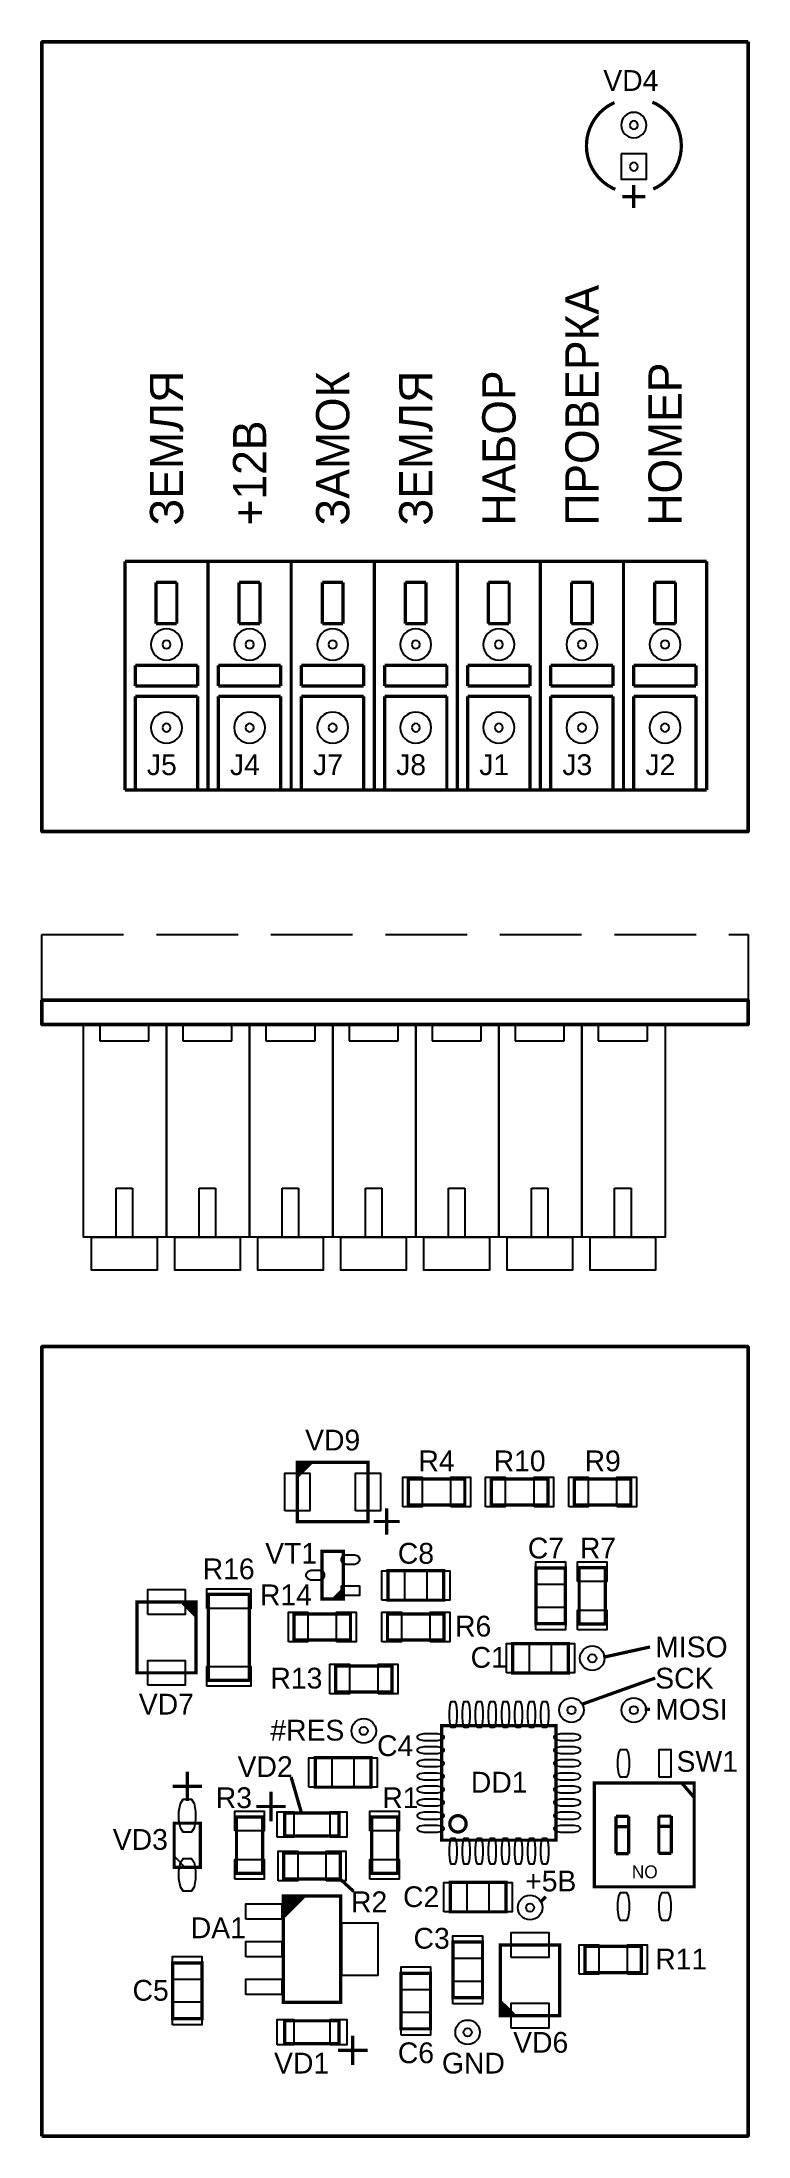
# Model space of a CAD drawing. Extents: x -15 to 28, y -63 to 65.
import ezdxf
from ezdxf.enums import TextEntityAlignment as Align

# ---------------------------------------------------------------- set-up
doc = ezdxf.new("R2010")
doc.units = 0
doc.header["$MEASUREMENT"] = 0
doc.linetypes.add('GOST2.303 4', pattern=[7, 5, -2, 0])
doc.layers.get('0').update_dxf_attribs({"linetype": 'CONTINUOUS'})
for name, color, linetype in [('BOARD', 7, 'CONTINUOUS'), ('BOTTOM', 7, 'CONTINUOUS'), ('TOP', 7, 'CONTINUOUS')]:
    doc.layers.add(name, color=color, linetype=linetype)

# ---------------------------------------------------------------- blocks, each defined once
blk = doc.blocks.new('FIGURE_CIRCLE')
blk.add_circle((0, 0), 0.5)
blk = doc.blocks.new('FIGURE_SQUARE')
blk.add_lwpolyline([(-0.5, -0.5), (-0.5, 0.5), (0.5, 0.5), (0.5, -0.5)], close=True)
blk = doc.blocks.new('FIGURE_OBLONG')
blk.add_lwpolyline([(-0.5, -0.125), (-0.5, 0.125), (-0.416, 0.375), (-0.25, 0.5), (0.25, 0.5), (0.416, 0.375), (0.5, 0.125), (0.5, -0.125), (0.416, -0.375), (0.25, -0.5), (-0.25, -0.5), (-0.416, -0.375)], close=True)
blk = doc.blocks.new('WAGO')
at = {"layer": 'BOTTOM', "linetype": 'ByBlock', "ltscale": 100}
for p, q in [((-1.54, 0), (-1.54, -1)), ((1.46, -1), (1.46, 0)), ((-1.54, -1), (1.46, -1)), ((-0.54, -13), (-0.54, -10)), ((-0.54, -10), (0.46, -10)), ((0.46, -10), (0.46, -13))]:
    blk.add_line(p, q, dxfattribs=at)
for points in [[(-2.54, 0), (2.54, 0), (2.54, -13), (-2.54, -13)], [(-2.04, -13), (1.96, -13), (1.96, -15), (-2.04, -15)]]:
    blk.add_lwpolyline(points, close=True, dxfattribs=at)

msp = doc.modelspace()

# ---------------------------------------------------------------- linework, layer by layer
at = {"layer": 'BOARD', "lineweight": 50}
for points in [[(27.94, 64.56), (27.94, 16.3), (-15.24, 16.3), (-15.24, 64.56)], [(-15.24, -63.44), (-15.24, -15.18), (27.94, -15.18), (27.94, -63.44)]]:
    msp.add_lwpolyline(points, close=True, dxfattribs=at)
at = {"layer": 'BOARD', "const_width": 0.2}
for points in [[(19.82, 55.55, -0.655521), (19.77, 60.86)], [(22.09, 60.88, -0.655521), (22.14, 55.57)]]:
    msp.add_lwpolyline(points, format="xyb", dxfattribs=at)
for points in [[(20.25, 55.11), (21.66, 55.11)], [(20.95, 54.41), (20.95, 55.81)]]:
    msp.add_lwpolyline(points, dxfattribs=at)
at = {"layer": 'BOARD', "linetype": 'ByBlock', "lineweight": 50, "ltscale": 100}
msp.add_lwpolyline([(-15.24, 6), (27.94, 6), (27.94, 4.5), (-15.24, 4.5)], close=True, dxfattribs=at)
at = {"layer": 'BOTTOM', "linetype": 'ByBlock', "ltscale": 100}
msp.add_line((25.4, 18.84), (-10.16, 18.84), dxfattribs=at)
at = {"layer": 'BOTTOM', "const_width": 0.2}
for points in [[(-10.16, 32.81), (-10.16, 18.84)], [(-5.08, 32.81), (-10.16, 32.81)], [(-5.08, 18.84), (-5.08, 32.81)], [(-5.08, 32.81), (-5.08, 18.84)], [(0, 32.81), (-5.08, 32.81)], [(0, 32.81), (0, 18.84)], [(5.08, 32.81), (0, 32.81)], [(0, 18.84), (0, 32.81)], [(5.08, 32.81), (5.08, 18.84)], [(10.16, 32.81), (5.08, 32.81)], [(5.08, 18.84), (5.08, 32.81)], [(10.16, 18.84), (10.16, 32.81)], [(10.16, 32.81), (10.16, 18.84)], [(15.24, 32.81), (10.16, 32.81)], [(15.24, 32.81), (15.24, 18.84)], [(20.32, 32.81), (15.24, 32.81)], [(15.24, 18.84), (15.24, 32.81)], [(20.32, 18.84), (20.32, 32.81)], [(20.32, 32.81), (20.32, 18.84)], [(25.4, 32.81), (20.32, 32.81)], [(25.4, 18.84), (25.4, 32.81)], [(-8.26, 31.54), (-6.99, 31.54)], [(-8.26, 29), (-8.26, 31.54)], [(-6.99, 31.54), (-6.99, 29)], [(-3.18, 31.54), (-1.91, 31.54)], [(-3.18, 29), (-3.18, 31.54)], [(-1.91, 31.54), (-1.91, 29)], [(1.9, 31.54), (3.17, 31.54)], [(1.9, 29), (1.9, 31.54)], [(3.17, 31.54), (3.17, 29)], [(6.98, 31.54), (8.25, 31.54)], [(6.98, 29), (6.98, 31.54)], [(8.25, 31.54), (8.25, 29)], [(12.06, 31.54), (13.33, 31.54)], [(12.06, 29), (12.06, 31.54)], [(13.33, 31.54), (13.33, 29)], [(17.14, 31.54), (18.41, 31.54)], [(17.14, 29), (17.14, 31.54)], [(18.41, 31.54), (18.41, 29)], [(22.22, 31.54), (23.5, 31.54)], [(22.22, 29), (22.22, 31.54)], [(23.5, 31.54), (23.5, 29)], [(-6.99, 29), (-8.26, 29)], [(-1.91, 29), (-3.18, 29)], [(3.17, 29), (1.9, 29)], [(8.25, 29), (6.98, 29)], [(13.33, 29), (12.06, 29)], [(18.41, 29), (17.14, 29)], [(23.5, 29), (22.22, 29)], [(-9.53, 26.46), (-5.72, 26.46)], [(-9.53, 25.19), (-9.53, 26.46)], [(-5.72, 26.46), (-5.72, 25.19)], [(-4.45, 26.46), (-0.64, 26.46)], [(-4.45, 25.19), (-4.45, 26.46)], [(-0.64, 26.46), (-0.64, 25.19)], [(0.63, 26.46), (4.44, 26.46)], [(0.63, 25.19), (0.63, 26.46)], [(4.44, 26.46), (4.44, 25.19)], [(5.71, 26.46), (9.52, 26.46)], [(5.71, 25.19), (5.71, 26.46)], [(9.52, 26.46), (9.52, 25.19)], [(10.79, 26.46), (14.61, 26.46)], [(10.79, 25.19), (10.79, 26.46)], [(14.61, 26.46), (14.61, 25.19)], [(15.87, 26.46), (19.68, 26.46)], [(15.87, 25.19), (15.87, 26.46)], [(19.68, 26.46), (19.68, 25.19)], [(20.95, 26.46), (24.76, 26.46)], [(20.95, 25.19), (20.95, 26.46)], [(24.76, 26.46), (24.76, 25.19)], [(-5.72, 25.19), (-9.53, 25.19)], [(-9.53, 24.56), (-5.72, 24.56)], [(-9.53, 18.84), (-9.53, 24.56)], [(-5.72, 24.56), (-5.72, 23.92)], [(-0.64, 25.19), (-4.45, 25.19)], [(-4.45, 24.56), (-0.64, 24.56)], [(-4.45, 18.84), (-4.45, 24.56)], [(-0.64, 24.56), (-0.64, 23.92)], [(4.44, 25.19), (0.63, 25.19)], [(0.63, 24.56), (4.44, 24.56)], [(0.63, 18.84), (0.63, 24.56)], [(4.44, 24.56), (4.44, 23.92)], [(9.52, 25.19), (5.71, 25.19)], [(5.71, 24.56), (9.52, 24.56)], [(5.71, 18.84), (5.71, 24.56)], [(9.52, 24.56), (9.52, 23.92)], [(14.61, 25.19), (10.79, 25.19)], [(10.79, 24.56), (14.61, 24.56)], [(10.79, 18.84), (10.79, 24.56)], [(14.61, 24.56), (14.61, 23.92)], [(19.68, 25.19), (15.87, 25.19)], [(15.87, 24.56), (19.68, 24.56)], [(15.87, 18.84), (15.87, 24.56)], [(19.68, 24.56), (19.68, 23.92)], [(24.76, 25.19), (20.95, 25.19)], [(20.95, 24.56), (24.76, 24.56)], [(20.95, 18.84), (20.95, 24.56)], [(24.76, 24.56), (24.76, 23.92)], [(-5.72, 23.92), (-5.72, 18.84)], [(-0.64, 23.92), (-0.64, 18.84)], [(4.44, 23.92), (4.44, 18.84)], [(9.52, 23.92), (9.52, 18.84)], [(14.61, 23.92), (14.61, 18.84)], [(19.68, 23.92), (19.68, 18.84)], [(24.76, 23.92), (24.76, 18.84)], [(-5.08, 18.84), (-10.16, 18.84)], [(-9.53, 18.84), (-5.72, 18.84)], [(0, 18.84), (-5.08, 18.84)], [(-4.45, 18.84), (-0.64, 18.84)], [(5.08, 18.84), (0, 18.84)], [(0.63, 18.84), (4.44, 18.84)], [(10.16, 18.84), (5.08, 18.84)], [(5.71, 18.84), (9.52, 18.84)], [(15.24, 18.84), (10.16, 18.84)], [(10.79, 18.84), (14.61, 18.84)], [(20.32, 18.84), (15.24, 18.84)], [(15.87, 18.84), (19.68, 18.84)], [(25.4, 18.84), (20.32, 18.84)], [(20.95, 18.84), (24.76, 18.84)]]:
    msp.add_lwpolyline(points, dxfattribs=at)
at = {"layer": 'TOP', "linetype": 'GOST2.303 4'}
for p, q in [((-15.24, 6), (-15.24, 10)), ((-15.24, 10), (27.94, 10)), ((27.94, 10), (27.94, 6))]:
    msp.add_line(p, q, dxfattribs=at)
at = {"layer": 'TOP', "const_width": 0.2}
for points in [[(4.7, -22.25), (4.7, -25.88), (0.38, -25.88), (0.38, -22.25), (4.7, -22.25)], [(0.44, -22.47), (0.64, -22.27)], [(0.74, -22.27), (0.44, -22.57)], [(0.44, -22.67), (0.84, -22.27)], [(0.94, -22.27), (0.44, -22.77)], [(1.04, -22.27), (0.44, -22.87)], [(1.14, -22.27), (0.44, -22.97)], [(0.44, -23.07), (1.24, -22.27)], [(7.17, -24.87), (7.17, -23.27), (10.62, -23.27), (10.62, -24.87), (7.17, -24.87)], [(12.24, -24.87), (12.24, -23.27), (15.7, -23.27), (15.7, -24.87), (12.24, -24.87)], [(17.32, -24.87), (17.32, -23.27), (20.77, -23.27), (20.77, -24.87), (17.32, -24.87)], [(5.84, -25.07), (5.84, -26.67)], [(5.04, -25.87), (6.64, -25.87)], [(1.89, -30.6), (1.89, -27.7), (3.19, -27.7), (3.19, -30.6), (1.89, -30.6)], [(9.32, -28.88), (9.32, -30.68), (5.92, -30.68), (5.92, -28.88), (9.32, -28.88)], [(14.97, -28.72), (16.77, -28.72), (16.77, -32.12), (14.97, -32.12), (14.97, -28.72)], [(17.61, -28.69), (19.21, -28.69), (19.21, -32.14), (17.61, -32.14), (17.61, -28.69)], [(-5.81, -35.12), (-9.43, -35.12), (-9.43, -30.79), (-5.81, -30.79), (-5.81, -35.12)], [(-2.56, -35.58), (-5.06, -35.58), (-5.06, -30.33), (-2.56, -30.33), (-2.56, -35.58)], [(3.14, -30.05), (2.64, -30.55)], [(3.14, -30.15), (2.74, -30.55)], [(3.14, -30.25), (2.84, -30.55)], [(3.14, -30.35), (2.94, -30.55)], [(3.14, -30.45), (3.04, -30.55)], [(-6.62, -30.86), (-5.82, -31.66)], [(-5.82, -31.56), (-6.52, -30.86)], [(-5.82, -31.46), (-6.42, -30.86)], [(-5.82, -31.36), (-6.32, -30.86)], [(-6.22, -30.86), (-5.82, -31.26)], [(-5.82, -31.16), (-6.12, -30.86)], [(-6.02, -30.86), (-5.82, -31.06)], [(3.63, -31.52), (3.63, -33.12), (0.18, -33.12), (0.18, -31.52), (3.63, -31.52)], [(9.35, -31.52), (9.35, -33.12), (5.89, -33.12), (5.89, -31.52), (9.35, -31.52)], [(16.94, -33.33), (16.94, -35.13), (13.54, -35.13), (13.54, -33.33), (16.94, -33.33)], [(19.08, -34.17), (21.94, -33.54)], [(2.72, -36.3), (2.72, -34.7), (6.17, -34.7), (6.17, -36.3), (2.72, -36.3)], [(17.81, -37.03), (22.26, -35.44)], [(9.2, -38.35), (16.2, -38.35), (16.2, -45.35), (9.2, -45.35), (9.2, -38.35)], [(21.62, -37.35), (21.94, -37.35)], [(4.88, -40.31), (4.88, -42.11), (1.48, -42.11), (1.48, -40.31), (4.88, -40.31)], [(-7.25, -42.06), (-5.45, -42.06)], [(-6.35, -42.96), (-6.35, -41.16)], [(0.64, -43.71), (0, -41.49)], [(18.54, -41.85), (24.64, -41.85), (24.64, -48.2), (18.54, -48.2), (18.54, -41.85)], [(24.64, -42.74), (23.88, -41.85)], [(-0.33, -43.29), (-2.13, -43.29)], [(-1.23, -44.19), (-1.23, -42.39)], [(-7.15, -44.31), (-5.55, -44.31), (-5.55, -47.01), (-7.15, -47.01), (-7.15, -44.31)], [(-1.74, -47.38), (-3.34, -47.38), (-3.34, -43.93), (-1.74, -43.93), (-1.74, -47.38)], [(-0.39, -45.09), (-0.39, -43.69), (2.93, -43.69), (2.93, -45.09), (-0.39, -45.09)], [(4.92, -43.93), (6.51, -43.93), (6.51, -47.38), (4.92, -47.38), (4.92, -43.93)], [(19.87, -43.89), (20.63, -43.89)], [(19.87, -46.18), (19.87, -43.89)], [(20.63, -44.53), (19.87, -44.53)], [(20.63, -43.89), (20.63, -46.18)], [(22.48, -43.88), (23.24, -43.88)], [(22.48, -46.16), (22.48, -43.88)], [(23.24, -44.51), (22.48, -44.51)], [(23.24, -43.88), (23.24, -46.16)], [(3, -46.13), (3, -47.73), (-0.46, -47.73), (-0.46, -46.13), (3, -46.13)], [(20.63, -46.18), (19.87, -46.18)], [(23.24, -46.16), (22.48, -46.16)], [(3, -47.73), (3.82, -48.48)], [(13.13, -47.93), (13.13, -49.73), (9.73, -49.73), (9.73, -47.93), (13.13, -47.93)], [(3.02, -48.76), (3.02, -55.26), (-0.48, -55.26), (-0.48, -48.76), (3.02, -48.76)], [(-0.43, -48.91), (-0.33, -48.81)], [(-0.43, -49.01), (-0.23, -48.81)], [(-0.43, -49.11), (-0.13, -48.81)], [(-0.03, -48.81), (-0.43, -49.21)], [(-0.43, -49.31), (0.07, -48.81)], [(0.17, -48.81), (-0.43, -49.41)], [(-0.43, -49.51), (0.27, -48.81)], [(0.37, -48.81), (-0.43, -49.61)], [(-0.43, -49.71), (0.47, -48.81)], [(-0.43, -49.81), (0.57, -48.81)], [(0.67, -48.81), (-0.43, -49.91)], [(-0.43, -50.01), (0.77, -48.81)], [(15.26, -49.12), (15.58, -48.8)], [(9.89, -51.58), (11.7, -51.58), (11.7, -54.98), (9.89, -54.98), (9.89, -51.58)], [(12.79, -51.75), (16.42, -51.75), (16.42, -56.07), (12.79, -56.07), (12.79, -51.75)], [(21.41, -51.84), (21.41, -53.44), (17.96, -53.44), (17.96, -51.84), (21.41, -51.84)], [(-7.25, -52.85), (-5.45, -52.85), (-5.45, -56.25), (-7.25, -56.25), (-7.25, -52.85)], [(6.72, -53.48), (8.52, -53.48), (8.52, -56.88), (6.72, -56.88), (6.72, -53.48)], [(2.93, -56.39), (2.93, -57.79), (-0.39, -57.79), (-0.39, -56.39), (2.93, -56.39)], [(13.61, -56.01), (12.8, -55.21)], [(12.8, -55.31), (13.51, -56.01)], [(12.8, -55.41), (13.4, -56.01)], [(12.8, -55.51), (13.3, -56.01)], [(13.21, -56.01), (12.8, -55.61)], [(12.8, -55.71), (13.11, -56.01)], [(13.01, -56.01), (12.8, -55.81)], [(3.77, -57.29), (3.77, -59.09)], [(2.87, -58.19), (4.67, -58.19)]]:
    msp.add_lwpolyline(points, dxfattribs=at)
msp.add_lwpolyline([(10.7, -44.35, 1), (9.7, -44.35, 1), (10.7, -44.35)], format="xyb", dxfattribs=at)
at = {"layer": 'TOP'}
msp.add_lwpolyline([(-7.15, -47.01), (-7.15, -46.33), (-6.47, -47.01)], close=True, dxfattribs=at)

# ---------------------------------------------------------------- block references
at = {"layer": 'BOARD', "rotation": 180}
for name, p, xscale, yscale in [('FIGURE_CIRCLE', (20.95, 59.48), -1.55, 1.55), ('FIGURE_CIRCLE', (20.95, 59.48), -0.5, 0.5), ('FIGURE_SQUARE', (20.95, 56.94), -1.55, 1.55), ('FIGURE_CIRCLE', (20.95, 56.94), -0.5, 0.5)]:
    msp.add_blockref(name, p, dxfattribs=dict(at, xscale=xscale, yscale=yscale))
at = {"layer": 'BOTTOM', "rotation": 180}
for p, xscale, yscale in [((-7.62, 27.73), -1.9, 1.9), ((-2.54, 27.73), -1.9, 1.9), ((2.54, 27.73), -1.9, 1.9), ((7.62, 27.73), -1.9, 1.9), ((12.7, 27.73), -1.9, 1.9), ((17.78, 27.73), -1.9, 1.9), ((22.86, 27.73), -1.9, 1.9), ((-7.62, 27.73), -0.5, 0.5), ((-2.54, 27.73), -0.5, 0.5), ((2.54, 27.73), -0.5, 0.5), ((7.62, 27.73), -0.5, 0.5), ((12.7, 27.73), -0.5, 0.5), ((17.78, 27.73), -0.5, 0.5), ((22.86, 27.73), -0.5, 0.5), ((-7.62, 22.65), -1.9, 1.9), ((-2.54, 22.65), -1.9, 1.9), ((2.54, 22.65), -1.9, 1.9), ((7.62, 22.65), -1.9, 1.9), ((12.7, 22.65), -1.9, 1.9), ((17.78, 22.65), -1.9, 1.9), ((22.86, 22.65), -1.9, 1.9), ((-7.62, 22.65), -0.5, 0.5), ((-2.54, 22.65), -0.5, 0.5), ((2.54, 22.65), -0.5, 0.5), ((7.62, 22.65), -0.5, 0.5), ((12.7, 22.65), -0.5, 0.5), ((17.78, 22.65), -0.5, 0.5), ((22.86, 22.65), -0.5, 0.5)]:
    msp.add_blockref('FIGURE_CIRCLE', p, dxfattribs=dict(at, xscale=xscale, yscale=yscale))
at = {"layer": 'BOTTOM', "linetype": 'ByBlock', "ltscale": 100}
for p in [(-10.16, 4.5), (-5.08, 4.5), (0, 4.5), (5.08, 4.5), (10.16, 4.5), (15.24, 4.5), (20.32, 4.5)]:
    msp.add_blockref('WAGO', p, dxfattribs=at)
at = {"layer": 'TOP'}
for name, p, xscale, yscale in [('FIGURE_SQUARE', (0.38, -24.07), 1.52, 2.3), ('FIGURE_SQUARE', (4.7, -24.07), 1.52, 2.3), ('FIGURE_SQUARE', (7.42, -24.07), 1.2, 1.8), ('FIGURE_SQUARE', (10.37, -24.07), 1.2, 1.8), ('FIGURE_SQUARE', (12.49, -24.07), 1.2, 1.8), ('FIGURE_SQUARE', (15.45, -24.07), 1.2, 1.8), ('FIGURE_SQUARE', (17.57, -24.07), 1.2, 1.8), ('FIGURE_SQUARE', (20.52, -24.07), 1.2, 1.8), ('FIGURE_OBLONG', (3.62, -28.2), 1.1, 0.6), ('FIGURE_OBLONG', (1.47, -29.15), 1.1, 0.6), ('FIGURE_SQUARE', (6.24, -29.78), 1.4, 1.8), ('FIGURE_SQUARE', (9.01, -29.78), 1.4, 1.8), ('FIGURE_SQUARE', (15.87, -29.03), 1.8, 1.4), ('FIGURE_SQUARE', (18.41, -28.94), 1.8, 1.2), ('FIGURE_SQUARE', (-7.62, -30.79), 2.3, 1.52), ('FIGURE_SQUARE', (-3.81, -30.58), 2.7, 1.2), ('FIGURE_SQUARE', (3.62, -30.1), 1.1, 0.6), ('FIGURE_SQUARE', (0.43, -32.32), 1.2, 1.8), ('FIGURE_SQUARE', (3.38, -32.32), 1.2, 1.8), ('FIGURE_SQUARE', (6.14, -32.32), 1.2, 1.8), ('FIGURE_SQUARE', (9.1, -32.32), 1.2, 1.8), ('FIGURE_SQUARE', (15.87, -31.8), 1.8, 1.4), ('FIGURE_SQUARE', (18.41, -31.89), 1.8, 1.2), ('FIGURE_SQUARE', (-7.62, -35.12), 2.3, 1.52), ('FIGURE_SQUARE', (13.86, -34.23), 1.4, 1.8), ('FIGURE_SQUARE', (16.62, -34.23), 1.4, 1.8), ('FIGURE_CIRCLE', (18.41, -34.23), 1.5, 1.5), ('FIGURE_CIRCLE', (18.41, -34.23), 0.5, 0.5), ('FIGURE_SQUARE', (-3.81, -35.33), 2.7, 1.2), ('FIGURE_SQUARE', (2.97, -35.5), 1.2, 1.8), ('FIGURE_SQUARE', (5.92, -35.5), 1.2, 1.8), ('FIGURE_OBLONG', (9.9, -37.67), 0.45, 1.6), ('FIGURE_OBLONG', (10.7, -37.67), 0.45, 1.6), ('FIGURE_OBLONG', (11.5, -37.67), 0.45, 1.6), ('FIGURE_OBLONG', (12.3, -37.67), 0.45, 1.6), ('FIGURE_OBLONG', (13.1, -37.67), 0.45, 1.6), ('FIGURE_OBLONG', (13.9, -37.67), 0.45, 1.6), ('FIGURE_OBLONG', (14.7, -37.67), 0.45, 1.6), ('FIGURE_OBLONG', (15.5, -37.67), 0.45, 1.6), ('FIGURE_CIRCLE', (17.14, -37.4), 1.5, 1.5), ('FIGURE_CIRCLE', (20.95, -37.4), 1.5, 1.5), ('FIGURE_CIRCLE', (4.44, -38.67), 1.5, 1.5), ('FIGURE_CIRCLE', (17.14, -37.4), 0.5, 0.5), ('FIGURE_CIRCLE', (20.95, -37.4), 0.5, 0.5), ('FIGURE_CIRCLE', (4.44, -38.67), 0.5, 0.5), ('FIGURE_OBLONG', (8.53, -39.05), 1.6, 0.45), ('FIGURE_OBLONG', (8.53, -39.85), 1.6, 0.45), ('FIGURE_OBLONG', (16.88, -39.05), 1.6, 0.45), ('FIGURE_OBLONG', (16.88, -39.85), 1.6, 0.45), ('FIGURE_SQUARE', (1.79, -41.21), 1.4, 1.8), ('FIGURE_SQUARE', (4.56, -41.21), 1.4, 1.8), ('FIGURE_OBLONG', (8.53, -40.65), 1.6, 0.45), ('FIGURE_OBLONG', (16.88, -40.65), 1.6, 0.45), ('FIGURE_OBLONG', (20.32, -40.65), 0.7, 1.7), ('FIGURE_SQUARE', (22.86, -40.65), 0.7, 1.7), ('FIGURE_OBLONG', (8.53, -41.45), 1.6, 0.45), ('FIGURE_OBLONG', (8.53, -42.25), 1.6, 0.45), ('FIGURE_OBLONG', (16.88, -41.45), 1.6, 0.45), ('FIGURE_OBLONG', (16.88, -42.25), 1.6, 0.45), ('FIGURE_OBLONG', (-6.35, -43.85), 1.02, 2), ('FIGURE_OBLONG', (8.53, -43.05), 1.6, 0.45), ('FIGURE_OBLONG', (16.88, -43.05), 1.6, 0.45), ('FIGURE_SQUARE', (-2.54, -44.18), 1.8, 1.2), ('FIGURE_SQUARE', (-0.35, -44.39), 1.025, 1.55), ('FIGURE_SQUARE', (2.9, -44.39), 1.025, 1.55), ('FIGURE_SQUARE', (5.71, -44.18), 1.8, 1.2), ('FIGURE_OBLONG', (8.53, -43.85), 1.6, 0.45), ('FIGURE_OBLONG', (8.53, -44.65), 1.6, 0.45), ('FIGURE_OBLONG', (16.88, -43.85), 1.6, 0.45), ('FIGURE_OBLONG', (16.88, -44.65), 1.6, 0.45), ('FIGURE_SQUARE', (-0.2, -46.93), 1.2, 1.8), ('FIGURE_SQUARE', (2.75, -46.93), 1.2, 1.8), ('FIGURE_OBLONG', (9.9, -46.02), 0.45, 1.6), ('FIGURE_OBLONG', (10.7, -46.02), 0.45, 1.6), ('FIGURE_OBLONG', (11.5, -46.02), 0.45, 1.6), ('FIGURE_OBLONG', (12.3, -46.02), 0.45, 1.6), ('FIGURE_OBLONG', (13.1, -46.02), 0.45, 1.6), ('FIGURE_OBLONG', (13.9, -46.02), 0.45, 1.6), ('FIGURE_OBLONG', (14.7, -46.02), 0.45, 1.6), ('FIGURE_OBLONG', (15.5, -46.02), 0.45, 1.6), ('FIGURE_OBLONG', (-6.35, -47.46), 1.02, 2), ('FIGURE_SQUARE', (-2.54, -47.13), 1.8, 1.2), ('FIGURE_SQUARE', (5.71, -47.13), 1.8, 1.2), ('FIGURE_SQUARE', (10.04, -48.83), 1.4, 1.8), ('FIGURE_SQUARE', (12.81, -48.83), 1.4, 1.8), ('FIGURE_OBLONG', (20.32, -49.4), 0.7, 1.7), ('FIGURE_OBLONG', (22.86, -49.4), 0.7, 1.7), ('FIGURE_SQUARE', (-1.66, -49.71), 2.2, 0.95), ('FIGURE_CIRCLE', (14.61, -49.47), 1.5, 1.5), ('FIGURE_CIRCLE', (14.61, -49.47), 0.5, 0.5), ('FIGURE_SQUARE', (4.2, -52.01), 2.2, 3.2), ('FIGURE_SQUARE', (10.79, -51.89), 1.8, 1.4), ('FIGURE_SQUARE', (14.61, -51.75), 2.3, 1.52), ('FIGURE_SQUARE', (-6.35, -53.16), 1.8, 1.4), ('FIGURE_SQUARE', (-1.66, -52.01), 2.2, 0.95), ('FIGURE_SQUARE', (18.21, -52.64), 1.2, 1.8), ('FIGURE_SQUARE', (21.16, -52.64), 1.2, 1.8), ('FIGURE_SQUARE', (7.62, -53.8), 1.8, 1.4), ('FIGURE_SQUARE', (-1.66, -54.31), 2.2, 0.95), ('FIGURE_SQUARE', (10.79, -54.66), 1.8, 1.4), ('FIGURE_SQUARE', (-6.35, -55.93), 1.8, 1.4), ('FIGURE_SQUARE', (-0.35, -57.09), 1.025, 1.55), ('FIGURE_SQUARE', (2.9, -57.09), 1.025, 1.55), ('FIGURE_SQUARE', (7.62, -56.57), 1.8, 1.4), ('FIGURE_SQUARE', (14.61, -56.07), 2.3, 1.52), ('FIGURE_CIRCLE', (10.79, -57.09), 1.5, 1.5), ('FIGURE_CIRCLE', (10.79, -57.09), 0.5, 0.5)]:
    msp.add_blockref(name, p, dxfattribs=dict(at, xscale=xscale, yscale=yscale))

# ---------------------------------------------------------------- texts
at = {"layer": 'BOARD', "width": 1.019685}
msp.add_text('VD4', height=1.27, dxfattribs=at).set_placement((20.77, 61.57), align=Align.CENTER)
at = {"layer": 'BOTTOM'}
for s, p in [('ПРОВЕРКА', (17.78, 35)), ('НОМЕР', (22.86, 35)), ('ЗЕМЛЯ', (-7.62, 35)), ('ЗАМОК ', (2.54, 35)), ('ЗЕМЛЯ', (7.62, 35)), ('НАБОР', (12.7, 35)), ('+12B', (-2.54, 35))]:
    msp.add_text(s, height=2.032, rotation=90, dxfattribs=at).set_placement(p, align=Align.MIDDLE_LEFT)
at = {"layer": 'BOTTOM', "width": 1.019685}
for s, p in [('J5', (-8.82, 19.75)), ('J4', (-3.74, 19.75)), ('J7', (1.34, 19.75)), ('J8', (6.42, 19.75)), ('J1', (11.5, 19.75)), ('J3', (16.58, 19.75)), ('J2', (21.66, 19.75))]:
    msp.add_text(s, height=1.27, dxfattribs=at).set_placement(p)
at = {"layer": 'TOP', "width": 1.019685}
for s, p in [('VD9', (2.54, -21.53)), ('R4', (8.89, -22.8)), ('R10', (13.97, -22.8)), ('R9', (19.05, -22.8)), ('C7', (15.58, -28.13)), ('R7', (18.76, -28.13)), ('R16', (-3.82, -29.4)), ('VT1', (0, -28.45)), ('C8', (7.63, -28.45)), ('R14', (-0.32, -30.99)), ('R6', (11.13, -32.9)), ('C1', (12.08, -34.81)), ('R13', (0.32, -36.08)), ('VD7', (-7.63, -37.67)), ('C4', (6.36, -40.21)), ('VD2', (-1.59, -41.49)), ('SW1', (25.44, -41.17)), ('R3', (-3.5, -43.39)), ('R1', (6.68, -43.39)), ('DD1', (12.72, -42.44)), ('VD3', (-9.22, -45.94)), ('R2', (4.77, -49.75)), ('C2', (7.95, -49.44)), ('DA1', (-4.45, -51.34)), ('C3', (8.59, -51.98)), ('R11', (23.85, -53.25)), ('C5', (-8.59, -55.16)), ('VD6', (15.26, -58.34)), ('VD1', (0.64, -59.61)), ('C6', (7.63, -58.98))]:
    msp.add_text(s, height=1.27, dxfattribs=at).set_placement(p, align=Align.CENTER)
for s, p in [('MISO', (22.26, -34.17)), ('SCK', (22.26, -36.08)), ('MOSI', (22.26, -37.99)), ('#RES', (-1.27, -39.26)), ('+5B', (14.31, -48.48)), ('GND', (9.22, -59.61))]:
    msp.add_text(s, height=1.27, dxfattribs=at).set_placement(p)
at = {"layer": 'TOP'}
msp.add_text('ON', height=0.787, rotation=180, dxfattribs=at).set_placement((21.62, -46.89), align=Align.CENTER)

doc.saveas('drawing.dxf')
